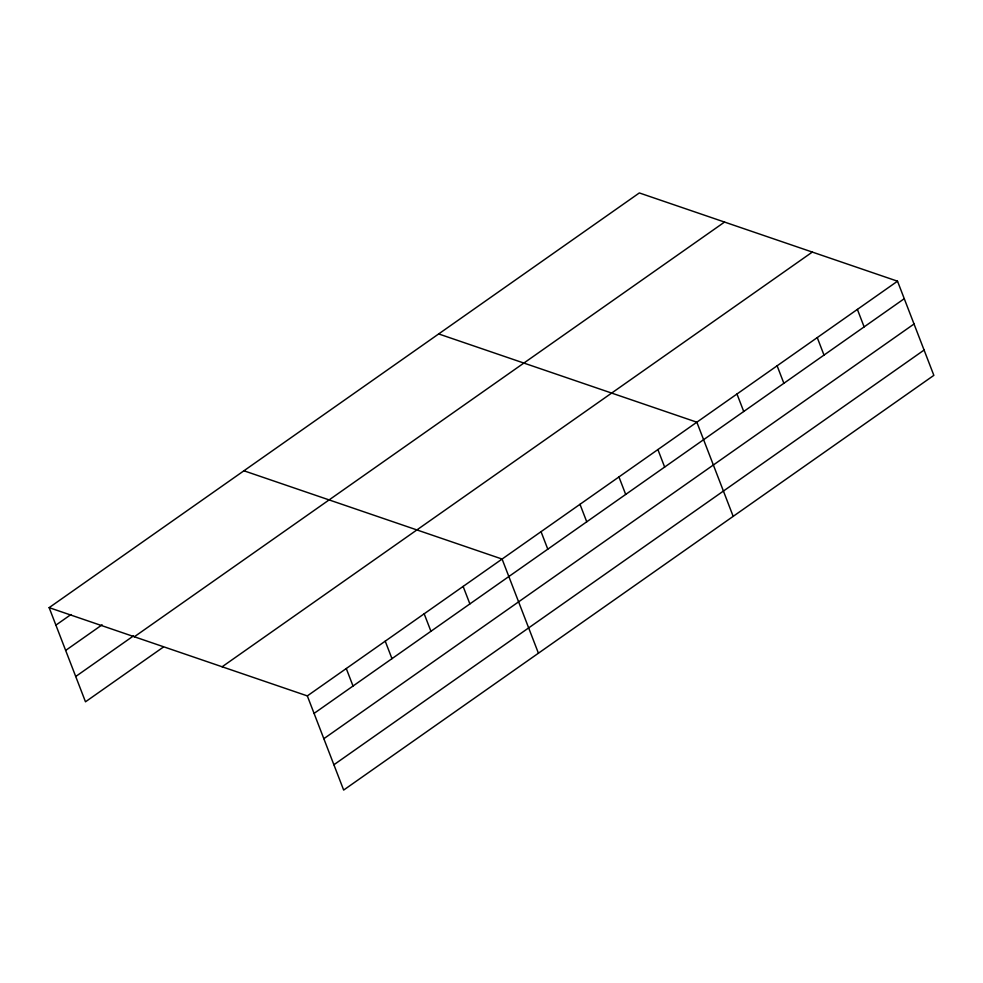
<?xml version="1.0" encoding="UTF-8"?>
<svg xmlns="http://www.w3.org/2000/svg" width="983" height="983" viewBox="0 0 983 983"><rect width="100%" height="100%" fill="white"/><g stroke="black" fill="none" stroke-linecap="round" stroke-linejoin="round"><path stroke-width="1.47" d="M49.15 607.641L639.343 192.938L897.516 281.199L933.85 375.359L343.657 790.062L307.323 695.903L49.15 607.641L85.484 701.801L163.387 647.06M55.896 625.127L70.973 614.535M65.664 650.427L102.097 624.819M75.716 676.501L133.516 635.878M134.352 636.763L724.545 222.06M222.121 666.781L812.314 252.078M307.323 695.903L897.516 281.199M314.068 713.4L904.262 298.697M323.837 738.7L914.03 323.997M333.888 764.762L924.081 350.059M438.676 333.937L696.849 422.199L733.183 516.358M243.919 470.783L502.092 559.057L538.426 653.216M857.385 309.399L864.131 326.897M817.254 337.599L824 355.096M777.123 365.799L783.869 383.296M736.98 393.999L743.738 411.496M657.897 449.575L664.643 467.06M618.946 476.939L625.692 494.437M579.995 504.316L586.74 521.801M541.043 531.68L547.789 549.178M463.128 586.421L469.886 603.918M424.177 613.797L430.935 631.283M385.225 641.162L391.971 658.659M346.274 668.538L353.02 686.023"/></g></svg>
